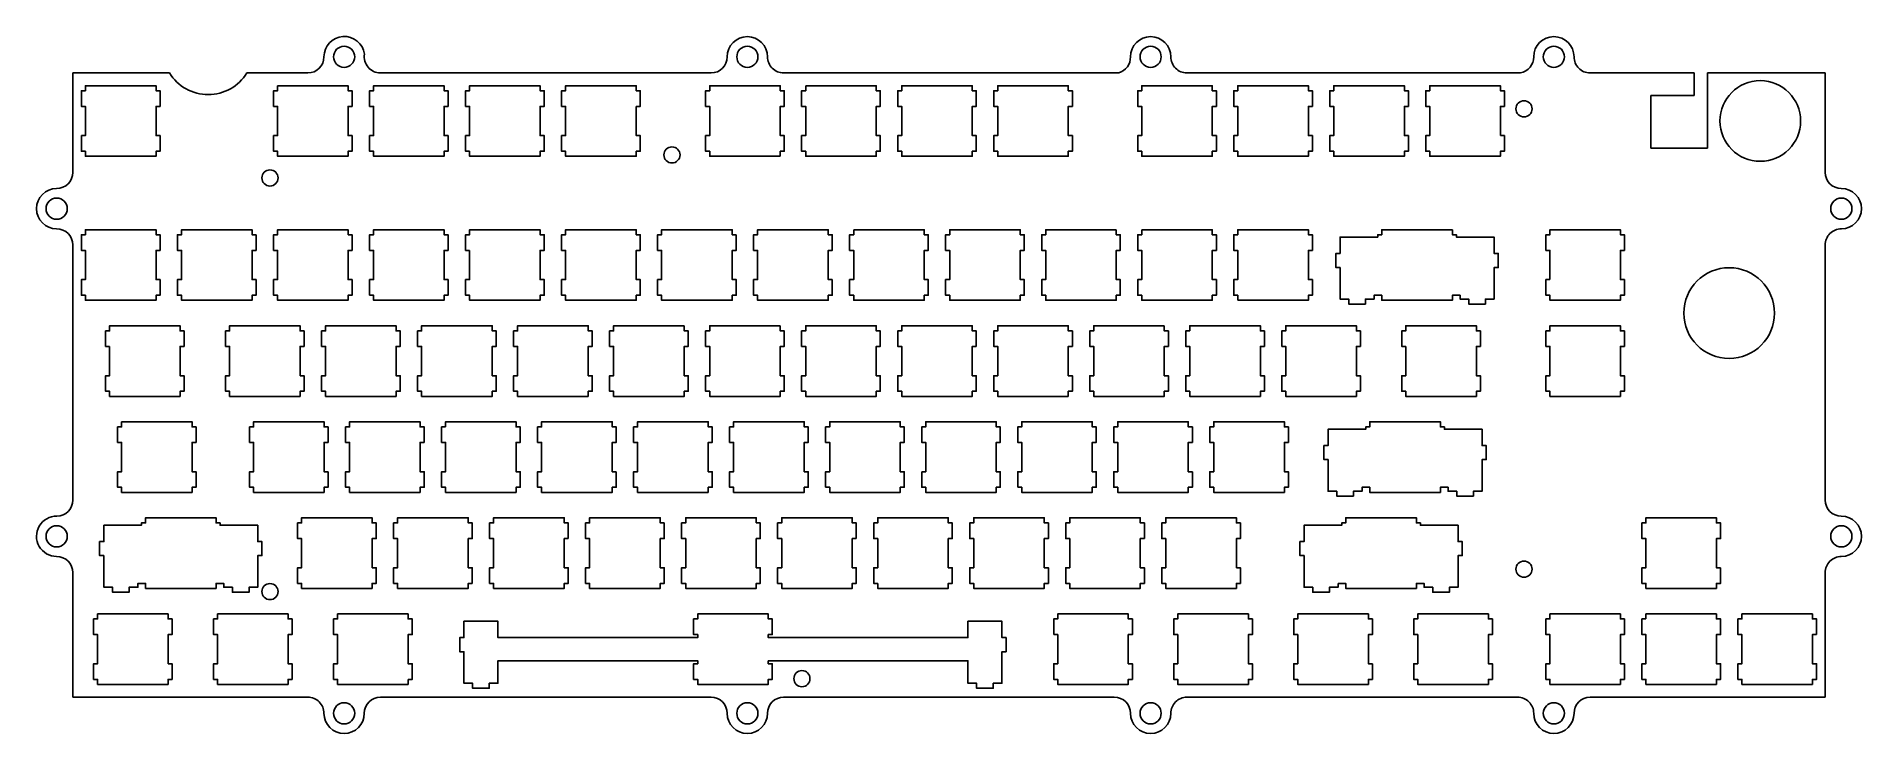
# Model space of a CAD drawing. Header units: millimetres. Extents: x -7 to 355, y -7 to 131.
import ezdxf

# ---------------------------------------------------------------- set-up
doc = ezdxf.new("R2010")
doc.units = ezdxf.units.MM
doc.layers.get('0').update_dxf_attribs({"linetype": 'CONTINUOUS'})

msp = doc.modelspace()

# ---------------------------------------------------------------- linework, layer by layer
for p, q in [((0, 123.83), (0, 104.11)), ((19.2, 123.83), (0, 123.83)), ((46.63, 123.83), (34.55, 123.83)), ((126.63, 123.83), (61.03, 123.83)), ((207.51, 123.85), (141.03, 123.83)), ((287.22, 123.83), (221.03, 123.83)), ((315.63, 123.83), (301.03, 123.83)), ((321.65, 123.83), (315.63, 123.83)), ((321.65, 119.34), (321.65, 123.83)), ((324.33, 119.34), (324.33, 123.83)), ((347.66, 123.83), (324.33, 123.83)), ((347.66, 104.11), (347.66, 123.83)), ((321.65, 119.34), (313.09, 119.34)), ((313.09, 119.34), (313.09, 108.88)), ((324.33, 108.88), (324.33, 119.34)), ((313.09, 108.88), (324.33, 108.88)), ((0, 89.71), (0, 39.11)), ((347.66, 39.11), (347.66, 89.71)), ((0, 24.71), (0, 0)), ((347.66, 0), (347.66, 24.71)), ((0, 0), (46.63, 0)), ((61.03, 0), (126.63, 0)), ((141.03, 0), (206.63, 0)), ((221.03, 0), (286.63, 0)), ((301.03, 0), (347.66, 0))]:
    msp.add_line(p, q)
for points in [[(1.72, 111.4), (1.72, 108.3), (2.52, 108.3), (2.52, 107.3), (16.52, 107.3), (16.52, 108.3), (17.32, 108.3), (17.32, 111.4), (16.52, 111.4), (16.52, 117.2), (17.32, 117.2), (17.32, 120.3), (16.52, 120.3), (16.52, 121.3), (2.52, 121.3), (2.52, 120.3), (1.72, 120.3), (1.72, 117.2), (2.52, 117.2), (2.52, 111.4)], [(40.62, 121.3), (40.62, 120.3), (39.82, 120.3), (39.82, 117.2), (40.62, 117.2), (40.62, 111.4), (39.82, 111.4), (39.82, 108.3), (40.62, 108.3), (40.62, 107.3), (54.62, 107.3), (54.62, 108.3), (55.42, 108.3), (55.42, 111.4), (54.62, 111.4), (54.62, 117.2), (55.42, 117.2), (55.42, 120.3), (54.62, 120.3), (54.62, 121.3)], [(58.87, 117.2), (59.67, 117.2), (59.67, 111.4), (58.87, 111.4), (58.87, 108.3), (59.67, 108.3), (59.67, 107.3), (73.67, 107.3), (73.67, 108.3), (74.47, 108.3), (74.47, 111.4), (73.67, 111.4), (73.67, 117.2), (74.47, 117.2), (74.47, 120.3), (73.67, 120.3), (73.67, 121.3), (59.67, 121.3), (59.67, 120.3), (58.87, 120.3)], [(78.72, 108.3), (78.72, 107.3), (92.72, 107.3), (92.72, 108.3), (93.52, 108.3), (93.52, 111.4), (92.72, 111.4), (92.72, 117.2), (93.52, 117.2), (93.52, 120.3), (92.72, 120.3), (92.72, 121.3), (78.72, 121.3), (78.72, 120.3), (77.92, 120.3), (77.92, 117.2), (78.72, 117.2), (78.72, 111.4), (77.92, 111.4), (77.92, 108.3)], [(111.77, 117.2), (112.57, 117.2), (112.57, 120.3), (111.77, 120.3), (111.77, 121.3), (97.77, 121.3), (97.77, 120.3), (96.97, 120.3), (96.97, 117.2), (97.77, 117.2), (97.77, 111.4), (96.97, 111.4), (96.97, 108.3), (97.77, 108.3), (97.77, 107.3), (111.77, 107.3), (111.77, 108.3), (112.57, 108.3), (112.57, 111.4), (111.77, 111.4)], [(140.35, 107.3), (140.35, 108.3), (141.15, 108.3), (141.15, 111.4), (140.35, 111.4), (140.35, 117.2), (141.15, 117.2), (141.15, 120.3), (140.35, 120.3), (140.35, 121.3), (126.35, 121.3), (126.35, 120.3), (125.55, 120.3), (125.55, 117.2), (126.35, 117.2), (126.35, 111.4), (125.55, 111.4), (125.55, 108.3), (126.35, 108.3), (126.35, 107.3)], [(145.4, 121.3), (145.4, 120.3), (144.6, 120.3), (144.6, 117.2), (145.4, 117.2), (145.4, 111.4), (144.6, 111.4), (144.6, 108.3), (145.4, 108.3), (145.4, 107.3), (159.4, 107.3), (159.4, 108.3), (160.2, 108.3), (160.2, 111.4), (159.4, 111.4), (159.4, 117.2), (160.2, 117.2), (160.2, 120.3), (159.4, 120.3), (159.4, 121.3)], [(178.45, 120.3), (178.45, 121.3), (164.45, 121.3), (164.45, 120.3), (163.65, 120.3), (163.65, 117.2), (164.45, 117.2), (164.45, 111.4), (163.65, 111.4), (163.65, 108.3), (164.45, 108.3), (164.45, 107.3), (178.45, 107.3), (178.45, 108.3), (179.25, 108.3), (179.25, 111.4), (178.45, 111.4), (178.45, 117.2), (179.25, 117.2), (179.25, 120.3)], [(198.3, 111.4), (197.5, 111.4), (197.5, 117.2), (198.3, 117.2), (198.3, 120.3), (197.5, 120.3), (197.5, 121.3), (183.5, 121.3), (183.5, 120.3), (182.7, 120.3), (182.7, 117.2), (183.5, 117.2), (183.5, 111.4), (182.7, 111.4), (182.7, 108.3), (183.5, 108.3), (183.5, 107.3), (197.5, 107.3), (197.5, 108.3), (198.3, 108.3)], [(226.07, 108.3), (226.87, 108.3), (226.87, 111.4), (226.07, 111.4), (226.07, 117.2), (226.87, 117.2), (226.87, 120.3), (226.07, 120.3), (226.07, 121.3), (212.07, 121.3), (212.07, 120.3), (211.27, 120.3), (211.27, 117.2), (212.07, 117.2), (212.07, 111.4), (211.27, 111.4), (211.27, 108.3), (212.07, 108.3), (212.07, 107.3), (226.07, 107.3)], [(231.12, 120.3), (230.32, 120.3), (230.32, 117.2), (231.12, 117.2), (231.12, 111.4), (230.32, 111.4), (230.32, 108.3), (231.12, 108.3), (231.12, 107.3), (245.12, 107.3), (245.12, 108.3), (245.92, 108.3), (245.92, 111.4), (245.12, 111.4), (245.12, 117.2), (245.92, 117.2), (245.92, 120.3), (245.12, 120.3), (245.12, 121.3), (231.12, 121.3)], [(264.97, 111.4), (264.17, 111.4), (264.17, 117.2), (264.97, 117.2), (264.97, 120.3), (264.17, 120.3), (264.17, 121.3), (250.17, 121.3), (250.17, 120.3), (249.37, 120.3), (249.37, 117.2), (250.17, 117.2), (250.17, 111.4), (249.37, 111.4), (249.37, 108.3), (250.17, 108.3), (250.17, 107.3), (264.17, 107.3), (264.17, 108.3), (264.97, 108.3)], [(283.22, 111.4), (283.22, 117.2), (284.02, 117.2), (284.02, 120.3), (283.22, 120.3), (283.22, 121.3), (269.22, 121.3), (269.22, 120.3), (268.42, 120.3), (268.42, 117.2), (269.22, 117.2), (269.22, 111.4), (268.42, 111.4), (268.42, 108.3), (269.22, 108.3), (269.22, 107.3), (283.22, 107.3), (283.22, 108.3), (284.02, 108.3), (284.02, 111.4)], [(2.52, 79.73), (2.52, 78.73), (16.52, 78.73), (16.52, 79.73), (17.32, 79.73), (17.32, 82.83), (16.52, 82.83), (16.52, 88.63), (17.32, 88.63), (17.32, 91.72), (16.52, 91.72), (16.52, 92.73), (2.52, 92.73), (2.52, 91.72), (1.72, 91.72), (1.72, 88.63), (2.52, 88.63), (2.52, 82.83), (1.72, 82.83), (1.72, 79.73)], [(36.37, 91.72), (35.57, 91.72), (35.57, 92.73), (21.57, 92.73), (21.57, 91.72), (20.77, 91.72), (20.77, 88.63), (21.57, 88.63), (21.57, 82.83), (20.77, 82.83), (20.77, 79.73), (21.57, 79.73), (21.57, 78.73), (35.57, 78.73), (35.57, 79.73), (36.37, 79.73), (36.37, 82.83), (35.57, 82.83), (35.57, 88.63), (36.37, 88.63)], [(54.62, 91.72), (54.62, 92.73), (40.62, 92.73), (40.62, 91.72), (39.82, 91.72), (39.82, 88.63), (40.62, 88.63), (40.62, 82.83), (39.82, 82.83), (39.82, 79.73), (40.62, 79.73), (40.62, 78.73), (54.62, 78.73), (54.62, 79.73), (55.42, 79.73), (55.42, 82.83), (54.62, 82.83), (54.62, 88.63), (55.42, 88.63), (55.42, 91.72)], [(58.87, 79.73), (59.67, 79.73), (59.67, 78.73), (73.67, 78.73), (73.67, 79.73), (74.47, 79.73), (74.47, 82.83), (73.67, 82.83), (73.67, 88.63), (74.47, 88.63), (74.47, 91.72), (73.67, 91.72), (73.67, 92.73), (59.67, 92.73), (59.67, 91.72), (58.87, 91.72), (58.87, 88.63), (59.67, 88.63), (59.67, 82.83), (58.87, 82.83)], [(78.72, 88.63), (78.72, 82.83), (77.92, 82.83), (77.92, 79.73), (78.72, 79.73), (78.72, 78.73), (92.72, 78.73), (92.72, 79.73), (93.52, 79.73), (93.52, 82.83), (92.72, 82.83), (92.72, 88.63), (93.52, 88.63), (93.52, 91.72), (92.72, 91.72), (92.72, 92.73), (78.72, 92.73), (78.72, 91.72), (77.92, 91.72), (77.92, 88.63)], [(111.77, 91.72), (111.77, 92.73), (97.77, 92.73), (97.77, 91.72), (96.97, 91.72), (96.97, 88.63), (97.77, 88.63), (97.77, 82.83), (96.97, 82.83), (96.97, 79.73), (97.77, 79.73), (97.77, 78.73), (111.77, 78.73), (111.77, 79.73), (112.57, 79.73), (112.57, 82.83), (111.77, 82.83), (111.77, 88.63), (112.57, 88.63), (112.57, 91.72)], [(131.62, 91.72), (130.82, 91.72), (130.82, 92.73), (116.82, 92.73), (116.82, 91.72), (116.02, 91.72), (116.02, 88.63), (116.82, 88.63), (116.82, 82.83), (116.02, 82.83), (116.02, 79.73), (116.82, 79.73), (116.82, 78.73), (130.82, 78.73), (130.82, 79.73), (131.62, 79.73), (131.62, 82.83), (130.82, 82.83), (130.82, 88.63), (131.62, 88.63)], [(150.67, 82.83), (149.87, 82.83), (149.87, 88.63), (150.67, 88.63), (150.67, 91.72), (149.87, 91.72), (149.87, 92.73), (135.87, 92.73), (135.87, 91.72), (135.07, 91.72), (135.07, 88.63), (135.87, 88.63), (135.87, 82.83), (135.07, 82.83), (135.07, 79.73), (135.87, 79.73), (135.87, 78.73), (149.87, 78.73), (149.87, 79.73), (150.67, 79.73)], [(154.92, 92.73), (154.92, 91.72), (154.12, 91.72), (154.12, 88.63), (154.92, 88.63), (154.92, 82.83), (154.12, 82.83), (154.12, 79.73), (154.92, 79.73), (154.92, 78.73), (168.92, 78.73), (168.92, 79.73), (169.72, 79.73), (169.72, 82.83), (168.92, 82.83), (168.92, 88.63), (169.72, 88.63), (169.72, 91.72), (168.92, 91.72), (168.92, 92.73)], [(173.97, 91.72), (173.17, 91.72), (173.17, 88.63), (173.97, 88.63), (173.97, 82.83), (173.17, 82.83), (173.17, 79.73), (173.97, 79.73), (173.97, 78.73), (187.97, 78.73), (187.97, 79.73), (188.77, 79.73), (188.77, 82.83), (187.97, 82.83), (187.97, 88.63), (188.77, 88.63), (188.77, 91.72), (187.97, 91.72), (187.97, 92.73), (173.97, 92.73)], [(207.02, 92.73), (193.02, 92.73), (193.02, 91.72), (192.22, 91.72), (192.22, 88.63), (193.02, 88.63), (193.02, 82.83), (192.22, 82.83), (192.22, 79.73), (193.02, 79.73), (193.02, 78.73), (207.02, 78.73), (207.02, 79.73), (207.82, 79.73), (207.82, 82.83), (207.02, 82.83), (207.02, 88.63), (207.82, 88.63), (207.82, 91.72), (207.02, 91.72)], [(212.07, 92.73), (212.07, 91.72), (211.27, 91.72), (211.27, 88.63), (212.07, 88.63), (212.07, 82.83), (211.27, 82.83), (211.27, 79.73), (212.07, 79.73), (212.07, 78.73), (226.07, 78.73), (226.07, 79.73), (226.87, 79.73), (226.87, 82.83), (226.07, 82.83), (226.07, 88.63), (226.87, 88.63), (226.87, 91.72), (226.07, 91.72), (226.07, 92.73)], [(231.12, 78.73), (245.12, 78.73), (245.12, 79.73), (245.92, 79.73), (245.92, 82.83), (245.12, 82.83), (245.12, 88.63), (245.92, 88.63), (245.92, 91.72), (245.12, 91.72), (245.12, 92.73), (231.12, 92.73), (231.12, 91.72), (230.32, 91.72), (230.32, 88.63), (231.12, 88.63), (231.12, 82.83), (230.32, 82.83), (230.32, 79.73), (231.12, 79.73)], [(273.7, 92.73), (259.7, 92.73), (259.7, 91.72), (258.9, 91.72), (258.9, 91.26), (251.42, 91.26), (251.42, 88.02), (250.6, 88.02), (250.6, 85.23), (251.42, 85.23), (251.42, 78.96), (253.15, 78.96), (253.15, 77.98), (256.45, 77.98), (256.45, 78.96), (258.17, 78.96), (258.17, 79.73), (259.7, 79.73), (259.7, 78.73), (273.7, 78.73), (273.7, 79.73), (275.22, 79.73), (275.22, 78.96), (276.95, 78.96), (276.95, 77.98), (280.25, 77.98), (280.25, 78.96), (281.97, 78.96), (281.97, 85.23), (282.8, 85.23), (282.8, 88.02), (281.97, 88.02), (281.97, 91.26), (274.5, 91.26), (274.5, 91.72), (273.7, 91.72)], [(293.04, 82.83), (292.24, 82.83), (292.24, 79.73), (293.04, 79.73), (293.04, 78.73), (307.04, 78.73), (307.04, 79.73), (307.84, 79.73), (307.84, 82.83), (307.04, 82.83), (307.04, 88.63), (307.84, 88.63), (307.84, 91.73), (307.04, 91.73), (307.04, 92.73), (293.04, 92.73), (293.04, 91.73), (292.24, 91.73), (292.24, 88.63), (293.04, 88.63)], [(7.29, 69.58), (7.29, 63.78), (6.49, 63.78), (6.49, 60.68), (7.29, 60.68), (7.29, 59.68), (21.29, 59.68), (21.29, 60.68), (22.09, 60.68), (22.09, 63.78), (21.29, 63.78), (21.29, 69.58), (22.09, 69.58), (22.09, 72.67), (21.29, 72.67), (21.29, 73.68), (7.29, 73.68), (7.29, 72.67), (6.49, 72.67), (6.49, 69.58)], [(45.1, 63.78), (45.1, 69.58), (45.9, 69.58), (45.9, 72.67), (45.1, 72.67), (45.1, 73.68), (31.1, 73.68), (31.1, 72.67), (30.3, 72.67), (30.3, 69.58), (31.1, 69.58), (31.1, 63.78), (30.3, 63.78), (30.3, 60.68), (31.1, 60.68), (31.1, 59.68), (45.1, 59.68), (45.1, 60.68), (45.9, 60.68), (45.9, 63.78)], [(49.35, 69.58), (50.15, 69.58), (50.15, 63.78), (49.35, 63.78), (49.35, 60.68), (50.15, 60.68), (50.15, 59.68), (64.15, 59.68), (64.15, 60.68), (64.95, 60.68), (64.95, 63.78), (64.15, 63.78), (64.15, 69.58), (64.95, 69.58), (64.95, 72.67), (64.15, 72.67), (64.15, 73.68), (50.15, 73.68), (50.15, 72.67), (49.35, 72.67)], [(83.2, 63.78), (83.2, 69.58), (84, 69.58), (84, 72.67), (83.2, 72.67), (83.2, 73.68), (69.2, 73.68), (69.2, 72.67), (68.4, 72.67), (68.4, 69.58), (69.2, 69.58), (69.2, 63.78), (68.4, 63.78), (68.4, 60.68), (69.2, 60.68), (69.2, 59.68), (83.2, 59.68), (83.2, 60.68), (84, 60.68), (84, 63.78)], [(102.25, 59.68), (102.25, 60.68), (103.05, 60.68), (103.05, 63.78), (102.25, 63.78), (102.25, 69.58), (103.05, 69.58), (103.05, 72.67), (102.25, 72.67), (102.25, 73.68), (88.25, 73.68), (88.25, 72.67), (87.45, 72.67), (87.45, 69.58), (88.25, 69.58), (88.25, 63.78), (87.45, 63.78), (87.45, 60.68), (88.25, 60.68), (88.25, 59.68)], [(121.3, 73.68), (107.3, 73.68), (107.3, 72.67), (106.5, 72.67), (106.5, 69.58), (107.3, 69.58), (107.3, 63.78), (106.5, 63.78), (106.5, 60.68), (107.3, 60.68), (107.3, 59.68), (121.3, 59.68), (121.3, 60.68), (122.1, 60.68), (122.1, 63.78), (121.3, 63.78), (121.3, 69.58), (122.1, 69.58), (122.1, 72.67), (121.3, 72.67)], [(140.35, 73.68), (126.35, 73.68), (126.35, 72.67), (125.55, 72.67), (125.55, 69.58), (126.35, 69.58), (126.35, 63.78), (125.55, 63.78), (125.55, 60.68), (126.35, 60.68), (126.35, 59.68), (140.35, 59.68), (140.35, 60.68), (141.15, 60.68), (141.15, 63.78), (140.35, 63.78), (140.35, 69.58), (141.15, 69.58), (141.15, 72.67), (140.35, 72.67)], [(144.6, 69.58), (145.4, 69.58), (145.4, 63.78), (144.6, 63.78), (144.6, 60.68), (145.4, 60.68), (145.4, 59.68), (159.4, 59.68), (159.4, 60.68), (160.2, 60.68), (160.2, 63.78), (159.4, 63.78), (159.4, 69.58), (160.2, 69.58), (160.2, 72.67), (159.4, 72.67), (159.4, 73.68), (145.4, 73.68), (145.4, 72.67), (144.6, 72.67)], [(179.25, 69.58), (179.25, 72.67), (178.45, 72.67), (178.45, 73.68), (164.45, 73.68), (164.45, 72.67), (163.65, 72.67), (163.65, 69.58), (164.45, 69.58), (164.45, 63.78), (163.65, 63.78), (163.65, 60.68), (164.45, 60.68), (164.45, 59.68), (178.45, 59.68), (178.45, 60.68), (179.25, 60.68), (179.25, 63.78), (178.45, 63.78), (178.45, 69.58)], [(197.5, 59.68), (197.5, 60.68), (198.3, 60.68), (198.3, 63.78), (197.5, 63.78), (197.5, 69.58), (198.3, 69.58), (198.3, 72.67), (197.5, 72.67), (197.5, 73.68), (183.5, 73.68), (183.5, 72.67), (182.7, 72.67), (182.7, 69.58), (183.5, 69.58), (183.5, 63.78), (182.7, 63.78), (182.7, 60.68), (183.5, 60.68), (183.5, 59.68)], [(216.55, 73.68), (202.55, 73.68), (202.55, 72.67), (201.75, 72.67), (201.75, 69.58), (202.55, 69.58), (202.55, 63.78), (201.75, 63.78), (201.75, 60.68), (202.55, 60.68), (202.55, 59.68), (216.55, 59.68), (216.55, 60.68), (217.35, 60.68), (217.35, 63.78), (216.55, 63.78), (216.55, 69.58), (217.35, 69.58), (217.35, 72.67), (216.55, 72.67)], [(221.6, 72.67), (220.8, 72.67), (220.8, 69.58), (221.6, 69.58), (221.6, 63.78), (220.8, 63.78), (220.8, 60.68), (221.6, 60.68), (221.6, 59.68), (235.6, 59.68), (235.6, 60.68), (236.4, 60.68), (236.4, 63.78), (235.6, 63.78), (235.6, 69.58), (236.4, 69.58), (236.4, 72.67), (235.6, 72.67), (235.6, 73.68), (221.6, 73.68)], [(239.85, 69.58), (240.65, 69.58), (240.65, 63.78), (239.85, 63.78), (239.85, 60.68), (240.65, 60.68), (240.65, 59.68), (254.65, 59.68), (254.65, 60.68), (255.45, 60.68), (255.45, 63.78), (254.65, 63.78), (254.65, 69.58), (255.45, 69.58), (255.45, 72.67), (254.65, 72.67), (254.65, 73.68), (240.65, 73.68), (240.65, 72.67), (239.85, 72.67)], [(264.46, 69.58), (264.46, 63.78), (263.66, 63.78), (263.66, 60.68), (264.46, 60.68), (264.46, 59.68), (278.46, 59.68), (278.46, 60.68), (279.26, 60.68), (279.26, 63.78), (278.46, 63.78), (278.46, 69.58), (279.26, 69.58), (279.26, 72.67), (278.46, 72.67), (278.46, 73.68), (264.46, 73.68), (264.46, 72.67), (263.66, 72.67), (263.66, 69.58)], [(293.04, 59.68), (307.04, 59.68), (307.04, 60.68), (307.84, 60.68), (307.84, 63.78), (307.04, 63.78), (307.04, 69.58), (307.84, 69.58), (307.84, 72.67), (307.04, 72.67), (307.04, 73.68), (293.04, 73.68), (293.04, 72.67), (292.24, 72.67), (292.24, 69.58), (293.04, 69.58), (293.04, 63.78), (292.24, 63.78), (292.24, 60.68), (293.04, 60.68)], [(9.67, 54.63), (9.67, 53.62), (8.87, 53.62), (8.87, 50.53), (9.67, 50.53), (9.67, 44.73), (8.87, 44.73), (8.87, 41.63), (9.67, 41.63), (9.67, 40.63), (23.67, 40.63), (23.67, 41.63), (24.47, 41.63), (24.47, 44.73), (23.67, 44.73), (23.67, 50.53), (24.47, 50.53), (24.47, 53.62), (23.67, 53.62), (23.67, 54.63)], [(50.66, 44.73), (49.86, 44.73), (49.86, 50.53), (50.66, 50.53), (50.66, 53.62), (49.86, 53.62), (49.86, 54.63), (35.86, 54.63), (35.86, 53.62), (35.06, 53.62), (35.06, 50.53), (35.86, 50.53), (35.86, 44.73), (35.06, 44.73), (35.06, 41.63), (35.86, 41.63), (35.86, 40.63), (49.86, 40.63), (49.86, 41.63), (50.66, 41.63)], [(69.71, 50.53), (69.71, 53.62), (68.91, 53.62), (68.91, 54.63), (54.91, 54.63), (54.91, 53.62), (54.11, 53.62), (54.11, 50.53), (54.91, 50.53), (54.91, 44.73), (54.11, 44.73), (54.11, 41.63), (54.91, 41.63), (54.91, 40.63), (68.91, 40.63), (68.91, 41.63), (69.71, 41.63), (69.71, 44.73), (68.91, 44.73), (68.91, 50.53)], [(73.96, 53.62), (73.16, 53.62), (73.16, 50.53), (73.96, 50.53), (73.96, 44.73), (73.16, 44.73), (73.16, 41.63), (73.96, 41.63), (73.96, 40.63), (87.96, 40.63), (87.96, 41.63), (88.76, 41.63), (88.76, 44.73), (87.96, 44.73), (87.96, 50.53), (88.76, 50.53), (88.76, 53.62), (87.96, 53.62), (87.96, 54.63), (73.96, 54.63)], [(107.81, 44.73), (107.01, 44.73), (107.01, 50.53), (107.81, 50.53), (107.81, 53.62), (107.01, 53.62), (107.01, 54.63), (93.01, 54.63), (93.01, 53.62), (92.21, 53.62), (92.21, 50.53), (93.01, 50.53), (93.01, 44.73), (92.21, 44.73), (92.21, 41.63), (93.01, 41.63), (93.01, 40.63), (107.01, 40.63), (107.01, 41.63), (107.81, 41.63)], [(126.06, 40.63), (126.06, 41.63), (126.86, 41.63), (126.86, 44.73), (126.06, 44.73), (126.06, 50.53), (126.86, 50.53), (126.86, 53.62), (126.06, 53.62), (126.06, 54.63), (112.06, 54.63), (112.06, 53.62), (111.26, 53.62), (111.26, 50.53), (112.06, 50.53), (112.06, 44.73), (111.26, 44.73), (111.26, 41.63), (112.06, 41.63), (112.06, 40.63)], [(130.31, 53.62), (130.31, 50.53), (131.11, 50.53), (131.11, 44.73), (130.31, 44.73), (130.31, 41.63), (131.11, 41.63), (131.11, 40.63), (145.11, 40.63), (145.11, 41.63), (145.91, 41.63), (145.91, 44.73), (145.11, 44.73), (145.11, 50.53), (145.91, 50.53), (145.91, 53.62), (145.11, 53.62), (145.11, 54.63), (131.11, 54.63), (131.11, 53.62)], [(149.36, 41.63), (150.16, 41.63), (150.16, 40.63), (164.16, 40.63), (164.16, 41.63), (164.96, 41.63), (164.96, 44.73), (164.16, 44.73), (164.16, 50.53), (164.96, 50.53), (164.96, 53.62), (164.16, 53.62), (164.16, 54.63), (150.16, 54.63), (150.16, 53.62), (149.36, 53.62), (149.36, 50.53), (150.16, 50.53), (150.16, 44.73), (149.36, 44.73)], [(168.41, 44.73), (168.41, 41.63), (169.21, 41.63), (169.21, 40.63), (183.21, 40.63), (183.21, 41.63), (184.01, 41.63), (184.01, 44.73), (183.21, 44.73), (183.21, 50.53), (184.01, 50.53), (184.01, 53.62), (183.21, 53.62), (183.21, 54.63), (169.21, 54.63), (169.21, 53.62), (168.41, 53.62), (168.41, 50.53), (169.21, 50.53), (169.21, 44.73)], [(187.46, 41.63), (188.26, 41.63), (188.26, 40.63), (202.26, 40.63), (202.26, 41.63), (203.06, 41.63), (203.06, 44.73), (202.26, 44.73), (202.26, 50.53), (203.06, 50.53), (203.06, 53.62), (202.26, 53.62), (202.26, 54.63), (188.26, 54.63), (188.26, 53.62), (187.46, 53.62), (187.46, 50.53), (188.26, 50.53), (188.26, 44.73), (187.46, 44.73)], [(222.11, 44.73), (221.31, 44.73), (221.31, 50.53), (222.11, 50.53), (222.11, 53.62), (221.31, 53.62), (221.31, 54.63), (207.31, 54.63), (207.31, 53.62), (206.51, 53.62), (206.51, 50.53), (207.31, 50.53), (207.31, 44.73), (206.51, 44.73), (206.51, 41.63), (207.31, 41.63), (207.31, 40.63), (221.31, 40.63), (221.31, 41.63), (222.11, 41.63)], [(240.36, 40.63), (240.36, 41.63), (241.16, 41.63), (241.16, 44.73), (240.36, 44.73), (240.36, 50.53), (241.16, 50.53), (241.16, 53.62), (240.36, 53.62), (240.36, 54.63), (226.36, 54.63), (226.36, 53.62), (225.56, 53.62), (225.56, 50.53), (226.36, 50.53), (226.36, 44.73), (225.56, 44.73), (225.56, 41.63), (226.36, 41.63), (226.36, 40.63)], [(257.32, 41.63), (257.32, 40.63), (271.32, 40.63), (271.32, 41.63), (272.84, 41.63), (272.84, 40.86), (274.57, 40.86), (274.57, 39.88), (277.87, 39.88), (277.87, 40.86), (279.59, 40.86), (279.59, 47.13), (280.42, 47.13), (280.42, 49.92), (279.59, 49.92), (279.59, 53.16), (272.12, 53.16), (272.12, 53.62), (271.32, 53.62), (271.32, 54.63), (257.32, 54.63), (257.32, 53.62), (256.52, 53.62), (256.52, 53.16), (249.04, 53.16), (249.04, 49.92), (248.22, 49.92), (248.22, 47.13), (249.04, 47.13), (249.04, 40.86), (250.77, 40.86), (250.77, 39.88), (254.07, 39.88), (254.07, 40.86), (255.79, 40.86), (255.79, 41.63)], [(6.16, 28.08), (6.16, 21.81), (7.88, 21.81), (7.88, 20.82), (11.18, 20.82), (11.18, 21.81), (12.91, 21.81), (12.91, 22.58), (14.43, 22.58), (14.43, 21.58), (28.43, 21.58), (28.43, 22.58), (29.96, 22.58), (29.96, 21.81), (31.68, 21.81), (31.68, 20.82), (34.98, 20.82), (34.98, 21.81), (36.71, 21.81), (36.71, 28.08), (37.53, 28.08), (37.53, 30.87), (36.71, 30.87), (36.71, 34.11), (29.23, 34.11), (29.23, 34.58), (28.43, 34.58), (28.43, 35.58), (14.43, 35.58), (14.43, 34.58), (13.63, 34.58), (13.63, 34.11), (6.16, 34.11), (6.16, 30.87), (5.33, 30.87), (5.33, 28.08)], [(59.39, 25.68), (59.39, 31.48), (60.19, 31.48), (60.19, 34.58), (59.39, 34.58), (59.39, 35.58), (45.39, 35.58), (45.39, 34.58), (44.59, 34.58), (44.59, 31.48), (45.39, 31.48), (45.39, 25.68), (44.59, 25.68), (44.59, 22.58), (45.39, 22.58), (45.39, 21.58), (59.39, 21.58), (59.39, 22.58), (60.19, 22.58), (60.19, 25.68)], [(79.24, 22.58), (79.24, 25.68), (78.44, 25.68), (78.44, 31.48), (79.24, 31.48), (79.24, 34.58), (78.44, 34.58), (78.44, 35.58), (64.44, 35.58), (64.44, 34.58), (63.64, 34.58), (63.64, 31.48), (64.44, 31.48), (64.44, 25.68), (63.64, 25.68), (63.64, 22.58), (64.44, 22.58), (64.44, 21.58), (78.44, 21.58), (78.44, 22.58)], [(98.29, 31.48), (98.29, 34.58), (97.49, 34.58), (97.49, 35.58), (83.49, 35.58), (83.49, 34.58), (82.69, 34.58), (82.69, 31.48), (83.49, 31.48), (83.49, 25.68), (82.69, 25.68), (82.69, 22.58), (83.49, 22.58), (83.49, 21.58), (97.49, 21.58), (97.49, 22.58), (98.29, 22.58), (98.29, 25.68), (97.49, 25.68), (97.49, 31.48)], [(117.34, 34.58), (116.54, 34.58), (116.54, 35.58), (102.54, 35.58), (102.54, 34.58), (101.74, 34.58), (101.74, 31.48), (102.54, 31.48), (102.54, 25.68), (101.74, 25.68), (101.74, 22.58), (102.54, 22.58), (102.54, 21.58), (116.54, 21.58), (116.54, 22.58), (117.34, 22.58), (117.34, 25.68), (116.54, 25.68), (116.54, 31.48), (117.34, 31.48)], [(135.59, 34.58), (135.59, 35.58), (121.59, 35.58), (121.59, 34.58), (120.79, 34.58), (120.79, 31.48), (121.59, 31.48), (121.59, 25.68), (120.79, 25.68), (120.79, 22.58), (121.59, 22.58), (121.59, 21.58), (135.59, 21.58), (135.59, 22.58), (136.39, 22.58), (136.39, 25.68), (135.59, 25.68), (135.59, 31.48), (136.39, 31.48), (136.39, 34.58)], [(155.44, 31.48), (155.44, 34.58), (154.64, 34.58), (154.64, 35.58), (140.64, 35.58), (140.64, 34.58), (139.84, 34.58), (139.84, 31.48), (140.64, 31.48), (140.64, 25.68), (139.84, 25.68), (139.84, 22.58), (140.64, 22.58), (140.64, 21.58), (154.64, 21.58), (154.64, 22.58), (155.44, 22.58), (155.44, 25.68), (154.64, 25.68), (154.64, 31.48)], [(159.69, 22.58), (159.69, 21.58), (173.69, 21.58), (173.69, 22.58), (174.49, 22.58), (174.49, 25.68), (173.69, 25.68), (173.69, 31.48), (174.49, 31.48), (174.49, 34.58), (173.69, 34.58), (173.69, 35.58), (159.69, 35.58), (159.69, 34.58), (158.89, 34.58), (158.89, 31.48), (159.69, 31.48), (159.69, 25.68), (158.89, 25.68), (158.89, 22.58)], [(193.54, 34.58), (192.74, 34.58), (192.74, 35.58), (178.74, 35.58), (178.74, 34.58), (177.94, 34.58), (177.94, 31.48), (178.74, 31.48), (178.74, 25.68), (177.94, 25.68), (177.94, 22.58), (178.74, 22.58), (178.74, 21.58), (192.74, 21.58), (192.74, 22.58), (193.54, 22.58), (193.54, 25.68), (192.74, 25.68), (192.74, 31.48), (193.54, 31.48)], [(212.59, 31.48), (212.59, 34.58), (211.79, 34.58), (211.79, 35.58), (197.79, 35.58), (197.79, 34.58), (196.99, 34.58), (196.99, 31.48), (197.79, 31.48), (197.79, 25.68), (196.99, 25.68), (196.99, 22.58), (197.79, 22.58), (197.79, 21.58), (211.79, 21.58), (211.79, 22.58), (212.59, 22.58), (212.59, 25.68), (211.79, 25.68), (211.79, 31.48)], [(230.84, 25.68), (230.84, 31.48), (231.64, 31.48), (231.64, 34.58), (230.84, 34.58), (230.84, 35.58), (216.84, 35.58), (216.84, 34.58), (216.04, 34.58), (216.04, 31.48), (216.84, 31.48), (216.84, 25.68), (216.04, 25.68), (216.04, 22.58), (216.84, 22.58), (216.84, 21.58), (230.84, 21.58), (230.84, 22.58), (231.64, 22.58), (231.64, 25.68)], [(251.03, 22.58), (252.55, 22.58), (252.55, 21.58), (266.55, 21.58), (266.55, 22.58), (268.08, 22.58), (268.08, 21.81), (269.81, 21.81), (269.81, 20.82), (273.1, 20.82), (273.1, 21.81), (274.83, 21.81), (274.83, 28.08), (275.66, 28.08), (275.66, 30.87), (274.83, 30.87), (274.83, 34.11), (267.36, 34.11), (267.36, 34.58), (266.55, 34.58), (266.55, 35.58), (252.55, 35.58), (252.55, 34.58), (251.75, 34.58), (251.75, 34.11), (244.28, 34.11), (244.28, 30.87), (243.45, 30.87), (243.45, 28.08), (244.28, 28.08), (244.28, 21.81), (246.01, 21.81), (246.01, 20.82), (249.3, 20.82), (249.3, 21.81), (251.03, 21.81)], [(326.89, 25.68), (326.09, 25.68), (326.09, 31.48), (326.89, 31.48), (326.89, 34.58), (326.09, 34.58), (326.09, 35.58), (312.09, 35.58), (312.09, 34.58), (311.29, 34.58), (311.29, 31.48), (312.09, 31.48), (312.09, 25.68), (311.29, 25.68), (311.29, 22.58), (312.09, 22.58), (312.09, 21.58), (326.09, 21.58), (326.09, 22.58), (326.89, 22.58)], [(18.91, 6.63), (18.91, 12.43), (19.71, 12.43), (19.71, 15.53), (18.91, 15.53), (18.91, 16.53), (4.91, 16.53), (4.91, 15.53), (4.11, 15.53), (4.11, 12.43), (4.91, 12.43), (4.91, 6.63), (4.11, 6.63), (4.11, 3.53), (4.91, 3.53), (4.91, 2.53), (18.91, 2.53), (18.91, 3.53), (19.71, 3.53), (19.71, 6.63)], [(28.72, 2.53), (42.72, 2.53), (42.72, 3.53), (43.52, 3.53), (43.52, 6.63), (42.72, 6.63), (42.72, 12.43), (43.52, 12.43), (43.52, 15.53), (42.72, 15.53), (42.72, 16.53), (28.72, 16.53), (28.72, 15.53), (27.92, 15.53), (27.92, 12.43), (28.72, 12.43), (28.72, 6.63), (27.92, 6.63), (27.92, 3.53), (28.72, 3.53)], [(66.53, 3.53), (67.33, 3.53), (67.33, 6.63), (66.53, 6.63), (66.53, 12.43), (67.33, 12.43), (67.33, 15.53), (66.53, 15.53), (66.53, 16.53), (52.53, 16.53), (52.53, 15.53), (51.73, 15.53), (51.73, 12.43), (52.53, 12.43), (52.53, 6.63), (51.73, 6.63), (51.73, 3.53), (52.53, 3.53), (52.53, 2.53), (66.53, 2.53)], [(137.97, 7.23), (177.59, 7.23), (177.59, 2.76), (179.32, 2.76), (179.32, 1.77), (182.62, 1.77), (182.62, 2.76), (184.34, 2.76), (184.34, 9.03), (185.17, 9.03), (185.17, 11.82), (184.34, 11.82), (184.34, 15.06), (177.59, 15.06), (177.59, 11.82), (137.97, 11.82), (137.97, 12.43), (138.77, 12.43), (138.77, 15.53), (137.97, 15.53), (137.97, 16.53), (123.97, 16.53), (123.97, 15.53), (123.17, 15.53), (123.17, 12.43), (123.97, 12.43), (123.97, 11.82), (84.34, 11.82), (84.34, 15.06), (77.59, 15.06), (77.59, 11.82), (76.77, 11.82), (76.77, 9.03), (77.59, 9.03), (77.59, 2.76), (79.32, 2.76), (79.32, 1.77), (82.62, 1.77), (82.62, 2.76), (84.34, 2.76), (84.34, 7.23), (123.97, 7.23), (123.97, 6.63), (123.17, 6.63), (123.17, 3.53), (123.97, 3.53), (123.97, 2.53), (137.97, 2.53), (137.97, 3.53), (138.77, 3.53), (138.77, 6.63), (137.97, 6.63)], [(194.6, 12.43), (195.41, 12.43), (195.41, 6.63), (194.6, 6.63), (194.6, 3.53), (195.41, 3.53), (195.41, 2.53), (209.4, 2.53), (209.4, 3.53), (210.21, 3.53), (210.21, 6.63), (209.4, 6.63), (209.4, 12.43), (210.21, 12.43), (210.21, 15.53), (209.4, 15.53), (209.4, 16.53), (195.41, 16.53), (195.41, 15.53), (194.6, 15.53)], [(219.22, 12.43), (219.22, 6.63), (218.42, 6.63), (218.42, 3.53), (219.22, 3.53), (219.22, 2.53), (233.22, 2.53), (233.22, 3.53), (234.02, 3.53), (234.02, 6.63), (233.22, 6.63), (233.22, 12.43), (234.02, 12.43), (234.02, 15.53), (233.22, 15.53), (233.22, 16.53), (219.22, 16.53), (219.22, 15.53), (218.42, 15.53), (218.42, 12.43)], [(257.83, 6.63), (257.03, 6.63), (257.03, 12.43), (257.83, 12.43), (257.83, 15.53), (257.03, 15.53), (257.03, 16.53), (243.03, 16.53), (243.03, 15.53), (242.23, 15.53), (242.23, 12.43), (243.03, 12.43), (243.03, 6.63), (242.23, 6.63), (242.23, 3.53), (243.03, 3.53), (243.03, 2.53), (257.03, 2.53), (257.03, 3.53), (257.83, 3.53)], [(280.84, 16.53), (266.84, 16.53), (266.84, 15.53), (266.04, 15.53), (266.04, 12.43), (266.84, 12.43), (266.84, 6.63), (266.04, 6.63), (266.04, 3.53), (266.84, 3.53), (266.84, 2.53), (280.84, 2.53), (280.84, 3.53), (281.64, 3.53), (281.64, 6.63), (280.84, 6.63), (280.84, 12.43), (281.64, 12.43), (281.64, 15.53), (280.84, 15.53)], [(307.84, 15.53), (307.04, 15.53), (307.04, 16.53), (293.04, 16.53), (293.04, 15.53), (292.24, 15.53), (292.24, 12.43), (293.04, 12.43), (293.04, 6.63), (292.24, 6.63), (292.24, 3.53), (293.04, 3.53), (293.04, 2.53), (307.04, 2.53), (307.04, 3.53), (307.84, 3.53), (307.84, 6.63), (307.04, 6.63), (307.04, 12.43), (307.84, 12.43)], [(312.09, 15.53), (311.29, 15.53), (311.29, 12.43), (312.09, 12.43), (312.09, 6.63), (311.29, 6.63), (311.29, 3.53), (312.09, 3.53), (312.09, 2.53), (326.09, 2.53), (326.09, 3.53), (326.89, 3.53), (326.89, 6.63), (326.09, 6.63), (326.09, 12.43), (326.89, 12.43), (326.89, 15.53), (326.09, 15.53), (326.09, 16.53), (312.09, 16.53)], [(345.94, 12.43), (345.94, 15.53), (345.14, 15.53), (345.14, 16.53), (331.14, 16.53), (331.14, 15.53), (330.34, 15.53), (330.34, 12.43), (331.14, 12.43), (331.14, 6.63), (330.34, 6.63), (330.34, 3.53), (331.14, 3.53), (331.14, 2.53), (345.14, 2.53), (345.14, 3.53), (345.94, 3.53), (345.94, 6.63), (345.14, 6.63), (345.14, 12.43)]]:
    msp.add_lwpolyline(points, close=True)
for centre, radius in [((53.83, 127.03), 2.1), ((133.83, 127.03), 2.1), ((213.83, 127.03), 2.1), ((293.83, 127.03), 2.1), ((334.77, 114.3), 8), ((287.91, 116.71), 1.6), ((118.87, 107.57), 1.6), ((39.12, 103), 1.6), ((-3.2, 96.91), 2.1), ((350.86, 96.91), 2.1), ((328.61, 76.2), 9), ((-3.2, 31.91), 2.1), ((350.86, 31.91), 2.1), ((287.91, 25.4), 1.6), ((39.12, 20.95), 1.6), ((144.65, 3.68), 1.6), ((53.83, -3.2), 2.1), ((133.83, -3.2), 2.1), ((213.83, -3.2), 2.1), ((293.83, -3.2), 2.1)]:
    msp.add_circle(centre, radius)
for centre, radius, start, end in [((53.87, 127.02), 4.04, 7.6541, 179.9018), ((133.83, 127.03), 4, 0.0396, 180), ((213.83, 127.03), 4, 0.0001, 179.9854), ((293.83, 127.03), 4, 0.0001, 180), ((46.63, 127.03), 3.2, 270, 360), ((61.03, 127.03), 3.2, 170.4447, 270), ((126.63, 127.03), 3.2, -90, 0), ((141.03, 127.03), 3.2, 179.9505, 270), ((206.61, 126.94), 3.22, -73.6959, 1.5233), ((221.03, 127.03), 3.2, 179.9999, 270), ((286.62, 126.99), 3.21, -79.1991, 0.6758), ((301.03, 127.03), 3.2, 179.9999, 270), ((26.87, 128.53), 9, 211.4809, 328.5191), ((-3.2, 104.11), 3.2, -90, 0), ((350.86, 104.11), 3.2, 180, 270), ((-3.2, 96.91), 4, 90, 270), ((350.86, 96.91), 4, -89.957, 90), ((-3.2, 89.71), 3.2, 0, 90), ((350.86, 89.71), 3.2, 89.9462, 180), ((-3.2, 39.11), 3.2, -89.459, 0.0016), ((350.86, 39.11), 3.2, 180, 270), ((-3.2, 31.91), 4, 89.5697, 270), ((350.86, 31.91), 4, -89.9999, 90), ((-3.2, 24.71), 3.2, 0, 90), ((350.86, 24.71), 3.2, 89.9999, 180), ((46.63, -3.2), 3.2, -0.0001, 90), ((61.03, -3.2), 3.2, 90, 180), ((141.03, -3.2), 3.2, 90, 180), ((206.63, -3.2), 3.2, 0, 90), ((221.03, -3.2), 3.2, 89.9982, 180.0062), ((286.63, -3.2), 3.2, -0.0001, 90), ((301.03, -3.2), 3.2, 90, 180), ((53.83, -3.2), 4, -180, 0), ((126.63, -3.2), 3.2, 0, 90), ((133.83, -3.2), 4, 180.0006, 359.9994), ((213.83, -3.2), 4, -180, 0), ((293.83, -3.2), 4, -179.9999, 0)]:
    msp.add_arc(centre, radius, start, end)

doc.saveas('drawing.dxf')
